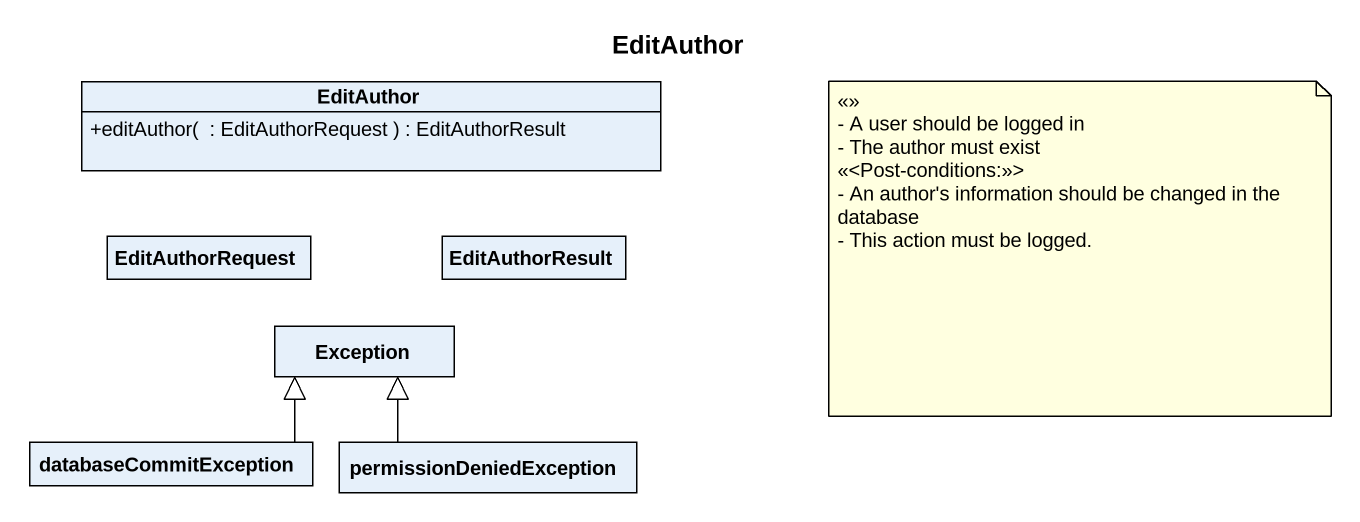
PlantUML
@startuml
title EditAuthor
hide circle
hide empty members
skinparam classAttributeIconSize 0
class EditAuthor {
  +editAuthor(  : EditAuthorRequest ) : EditAuthorResult
}
class EditAuthorRequest
class EditAuthorResult
class "Exception" as Exception_
class databaseCommitException
class permissionDeniedException
databaseCommitException -right-|> Exception_
permissionDeniedException -up-|> Exception_
note as N1
  <<>>
  - A user should be logged in
  - The author must exist
  <<<Post-conditions:>>>
  - An author's information should be changed in the database
  - This action must be logged.
end note
@enduml
